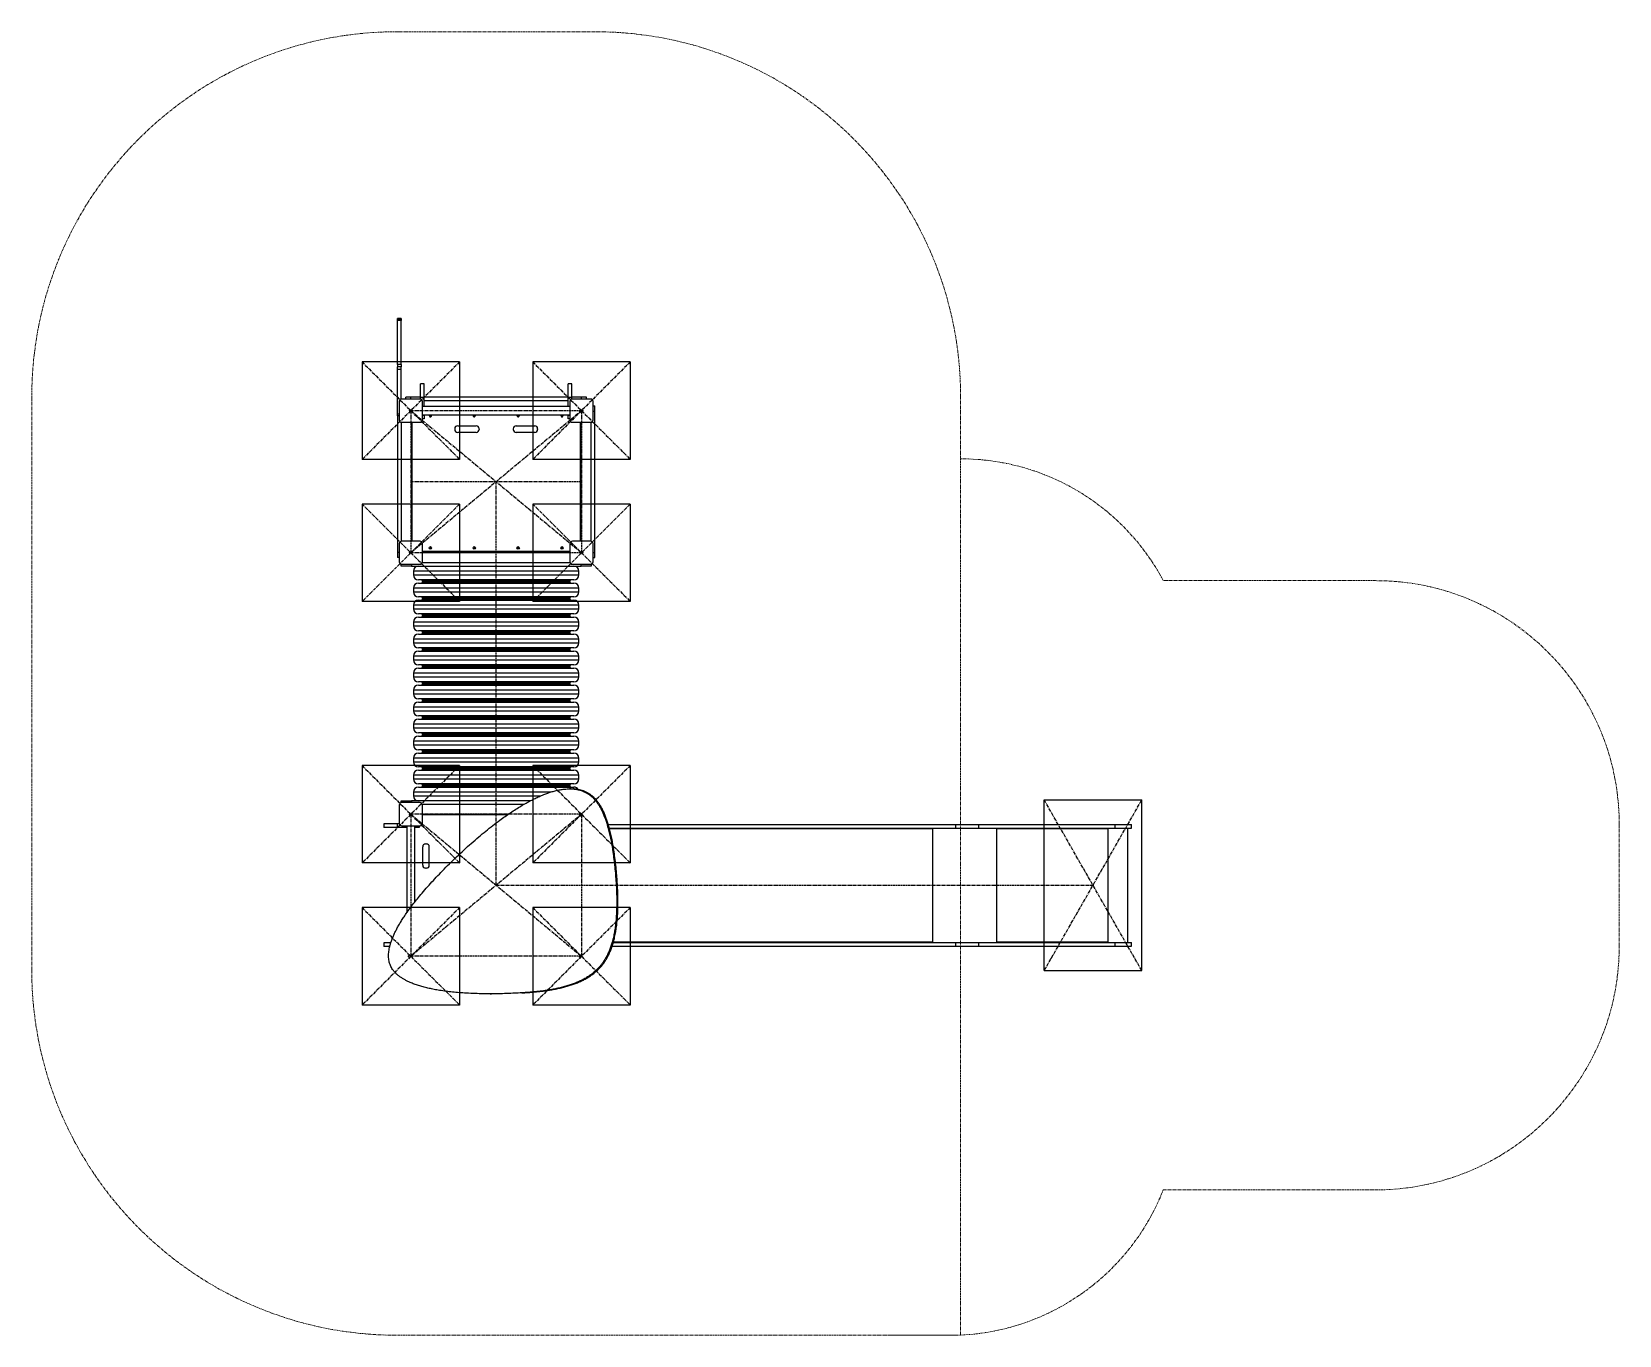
# Model space of a CAD drawing. Header units: millimetres. Extents: x -314 to 337, y -256 to 279.
import ezdxf

# ---------------------------------------------------------------- set-up
doc = ezdxf.new("R2010")
doc.units = ezdxf.units.MM
doc.header["$PDSIZE"] = -1
doc.linetypes.add('CENTERX2', pattern=[2.032, 1.27, -0.254, 0.254, -0.254])
doc.layers.add('FORMAT', color=7, linetype='Continuous')

msp = doc.modelspace()

# ---------------------------------------------------------------- linework, layer by layer
at = {"color": 7, "linetype": 'Continuous', "lineweight": 25}
for p, q in [((-162.9, 161.17), (-164.4, 161.17)), ((-164.4, 161.14), (-164.4, 161.17)), ((-162.9, 161.14), (-164.4, 161.14)), ((-164.4, 160.97), (-164.4, 161.14)), ((-162.9, 160.97), (-164.4, 160.97)), ((-164.4, 160.36), (-164.4, 160.97)), ((-162.9, 160.36), (-164.4, 160.36)), ((-162.9, 161.17), (-162.9, 161.14)), ((-162.9, 160.97), (-162.9, 161.14)), ((-162.9, 160.97), (-162.9, 160.36)), ((-162.9, 142.35), (-164.4, 142.35)), ((-164.4, 142.35), (-164.4, 141.35)), ((-162.9, 141.35), (-164.4, 141.35)), ((-164.4, 140.35), (-164.4, 141.35)), ((-162.9, 140.35), (-164.4, 140.35)), ((-162.9, 142.35), (-162.9, 141.35)), ((-162.9, 140.35), (-162.9, 141.35)), ((-153.4, 134.45), (-154.9, 134.45)), ((-154.9, 128.95), (-154.9, 134.45)), ((-153.4, 128.95), (-153.4, 134.45)), ((-92.9, 134.45), (-94.4, 134.45)), ((-94.4, 128.95), (-94.4, 134.45)), ((-92.9, 128.95), (-92.9, 134.45)), ((-163.65, 127.16), (-163.65, 119.66)), ((-155.15, 128.16), (-162.65, 128.16)), ((-160.9, 128.16), (-160.9, 128.91)), ((-158.9, 128.91), (-160.9, 128.91)), ((-158.9, 128.16), (-158.9, 128.91)), ((-154.9, 128.91), (-158.9, 128.91)), ((-154.9, 128.95), (-153.4, 128.95)), ((-154.9, 128.13), (-154.9, 128.95)), ((-154.15, 119.66), (-154.15, 127.16)), ((-93.65, 125.09), (-154.15, 125.09)), ((-153.4, 125.09), (-153.4, 128.95)), ((-94.4, 128.95), (-92.9, 128.95)), ((-94.4, 125.09), (-94.4, 128.95)), ((-93.65, 127.16), (-93.65, 119.66)), ((-92.9, 128.13), (-92.9, 128.95)), ((-88.9, 128.91), (-92.9, 128.91)), ((-85.15, 128.16), (-92.65, 128.16)), ((-88.9, 128.16), (-88.9, 128.91)), ((-86.9, 128.91), (-88.9, 128.91)), ((-86.9, 128.16), (-86.9, 128.91)), ((-84.15, 119.66), (-84.15, 127.16)), ((-84.15, 125.41), (-83.4, 125.41)), ((-83.4, 123.26), (-83.4, 125.41)), ((-164.4, 121.35), (-164.4, 122.18)), ((-163.65, 121.35), (-164.4, 121.35)), ((-162.65, 118.66), (-155.15, 118.66)), ((-158.7, 118.66), (-158.7, 69.86)), ((-154.15, 121.72), (-93.65, 121.72)), ((-153.4, 120.01), (-154.15, 120.01)), ((-153.4, 121.51), (-153.4, 121.72)), ((-153.4, 121.51), (-153.4, 120.01)), ((-139.7, 117.21), (-132.1, 117.21)), ((-115.7, 117.21), (-108.1, 117.21)), ((-94.4, 121.51), (-94.4, 121.72)), ((-94.4, 120.01), (-94.4, 121.51)), ((-93.65, 120.01), (-94.4, 120.01)), ((-92.65, 118.66), (-85.15, 118.66)), ((-89.1, 69.86), (-89.1, 118.66)), ((-84.15, 123.26), (-83.4, 123.26)), ((-140.9, 116.01), (-140.9, 115.71)), ((-132.1, 114.51), (-139.7, 114.51)), ((-130.9, 116.01), (-130.9, 115.71)), ((-116.9, 116.01), (-116.9, 115.71)), ((-108.1, 114.51), (-115.7, 114.51)), ((-106.9, 116.01), (-106.9, 115.71)), ((-163.65, 65.26), (-164.4, 65.26)), ((-164.4, 65.26), (-164.4, 63.11)), ((-163.65, 68.86), (-163.65, 61.36)), ((-155.15, 69.86), (-162.65, 69.86)), ((-154.15, 61.36), (-154.15, 68.86)), ((-154.15, 65.31), (-93.65, 65.31)), ((-93.65, 68.86), (-93.65, 61.36)), ((-85.15, 69.86), (-92.65, 69.86)), ((-84.15, 61.36), (-84.15, 68.86)), ((-84.15, 65.26), (-83.4, 65.26)), ((-83.4, 63.11), (-83.4, 65.26)), ((-163.65, 63.11), (-164.4, 63.11)), ((-162.9, 59.61), (-162.9, 60.39)), ((-158.69, 59.61), (-162.9, 59.61)), ((-162.65, 60.36), (-155.15, 60.36)), ((-93.65, 65.11), (-154.15, 65.11)), ((-92.65, 60.36), (-85.15, 60.36)), ((-84.9, 59.61), (-89.11, 59.61)), ((-84.9, 60.39), (-84.9, 59.61)), ((-84.15, 63.11), (-83.4, 63.11)), ((-157.8, 57.61), (-157.8, 55.99)), ((-92, 53.99), (-155.8, 53.99)), ((-155.8, 52.63), (-92, 52.63)), ((-154.11, 53.49), (-154.11, 53.13)), ((-93.69, 53.13), (-93.69, 53.49)), ((-90, 55.99), (-90, 57.61)), ((-157.8, 50.63), (-157.8, 49.02)), ((-92, 47.02), (-155.8, 47.02)), ((-155.8, 45.66), (-92, 45.66)), ((-154.11, 46.52), (-154.11, 46.16)), ((-93.69, 46.16), (-93.69, 46.52)), ((-90, 49.02), (-90, 50.63)), ((-157.8, 43.66), (-157.8, 42.04)), ((-92, 40.04), (-155.8, 40.04)), ((-154.11, 39.54), (-154.11, 39.18)), ((-93.69, 39.18), (-93.69, 39.54)), ((-90, 42.04), (-90, 43.66)), ((-157.8, 36.68), (-157.8, 35.07)), ((-155.8, 38.68), (-92, 38.68)), ((-92, 33.07), (-155.8, 33.07)), ((-154.11, 32.57), (-154.11, 32.21)), ((-93.69, 32.21), (-93.69, 32.57)), ((-90, 35.07), (-90, 36.68)), ((-157.8, 29.71), (-157.8, 28.09)), ((-155.8, 31.71), (-92, 31.71)), ((-92, 26.09), (-155.8, 26.09)), ((-90, 28.09), (-90, 29.71)), ((-157.8, 22.73), (-157.8, 21.12)), ((-155.8, 24.73), (-92, 24.73)), ((-154.11, 25.59), (-154.11, 25.23)), ((-93.69, 25.23), (-93.69, 25.59)), ((-90, 21.12), (-90, 22.73)), ((-157.8, 15.76), (-157.8, 14.14)), ((-92, 19.12), (-155.8, 19.12)), ((-155.8, 17.76), (-92, 17.76)), ((-154.11, 18.62), (-154.11, 18.26)), ((-93.69, 18.26), (-93.69, 18.62)), ((-90, 14.14), (-90, 15.76)), ((-157.8, 8.78), (-157.8, 7.17)), ((-92, 12.14), (-155.8, 12.14)), ((-155.8, 10.78), (-92, 10.78)), ((-154.11, 11.64), (-154.11, 11.28)), ((-93.69, 11.28), (-93.69, 11.64)), ((-90, 7.17), (-90, 8.78)), ((-157.8, 1.81), (-157.8, 0.19)), ((-92, 5.17), (-155.8, 5.17)), ((-155.8, 3.81), (-92, 3.81)), ((-154.11, 4.67), (-154.11, 4.31)), ((-93.69, 4.31), (-93.69, 4.67)), ((-90, 0.19), (-90, 1.81)), ((-157.8, -5.17), (-157.8, -6.78)), ((-92, -1.81), (-155.8, -1.81)), ((-155.8, -3.17), (-92, -3.17)), ((-154.11, -2.31), (-154.11, -2.67)), ((-93.69, -2.67), (-93.69, -2.31)), ((-90, -6.78), (-90, -5.17)), ((-157.8, -12.14), (-157.8, -13.76)), ((-92, -8.78), (-155.8, -8.78)), ((-155.8, -10.14), (-92, -10.14)), ((-154.11, -9.28), (-154.11, -9.64)), ((-93.69, -9.64), (-93.69, -9.28)), ((-90, -13.76), (-90, -12.14)), ((-157.8, -19.12), (-157.8, -20.73)), ((-92, -15.76), (-155.8, -15.76)), ((-155.8, -17.12), (-92, -17.12)), ((-154.11, -16.26), (-154.11, -16.62)), ((-93.69, -16.62), (-93.69, -16.26)), ((-90, -20.73), (-90, -19.12)), ((-92, -22.73), (-155.8, -22.73)), ((-155.8, -24.09), (-92, -24.09)), ((-154.11, -23.23), (-154.11, -23.59)), ((-93.69, -23.59), (-93.69, -23.23)), ((-157.8, -26.09), (-157.8, -27.71)), ((-92, -29.71), (-155.8, -29.71)), ((-155.8, -31.07), (-92, -31.07)), ((-154.11, -30.21), (-154.11, -30.57)), ((-93.26, -31.77), (-93.77, -31.77)), ((-93.69, -30.57), (-93.69, -30.21)), ((-93.08, -31.77), (-93.26, -31.77)), ((-90, -27.71), (-90, -26.09)), ((-163.65, -38.44), (-163.65, -45.94)), ((-162.9, -37.47), (-162.9, -36.69)), ((-162.9, -36.69), (-158.69, -36.69)), ((-155.15, -37.44), (-162.65, -37.44)), ((-157.8, -33.07), (-157.8, -34.68)), ((-154.15, -45.94), (-154.15, -38.44)), ((-154.15, -42.19), (-118.94, -42.19)), ((-119.23, -42.39), (-154.15, -42.39)), ((-169.94, -46.19), (-169.94, -47.69)), ((-164.44, -46.19), (-169.94, -46.19)), ((-164.44, -47.69), (-169.94, -47.69)), ((-164.44, -47.69), (-164.44, -46.19)), ((-163.62, -46.19), (-164.44, -46.19)), ((-160.59, -47.69), (-164.44, -47.69)), ((-162.65, -46.94), (-155.15, -46.94)), ((-160.59, -46.94), (-160.59, -82.63)), ((-157.22, -78.1), (-157.22, -46.94)), ((-157, -47.69), (-157.22, -47.69)), ((-155.5, -47.69), (-157, -47.69)), ((-155.5, -46.94), (-155.5, -47.69)), ((-77.93, -46.34), (64.56, -46.34)), ((-77.49, -47.84), (64.56, -47.84)), ((55.03, -47.84), (55.02, -47.9)), ((55.02, -47.9), (55.02, -48)), ((55.02, -48), (55.02, -94.68)), ((55.02, -48), (55.02, -48)), ((64.56, -46.34), (64.56, -47.84)), ((64.56, -46.34), (73.93, -46.34)), ((64.56, -47.84), (73.93, -47.84)), ((73.93, -46.34), (73.93, -47.84)), ((73.93, -46.34), (129.87, -46.34)), ((73.93, -47.84), (129.87, -47.84)), ((81.45, -47.9), (81.43, -47.83)), ((81.45, -47.9), (81.45, -48)), ((81.45, -48), (81.45, -47.98)), ((81.45, -48), (81.45, -48)), ((81.45, -94.68), (81.45, -48)), ((81.45, -48), (127.04, -48)), ((127.04, -47.84), (127.04, -47.9)), ((127.04, -47.9), (127.04, -48)), ((127.04, -48), (127.04, -94.68)), ((127.04, -48), (127.04, -48)), ((129.87, -46.34), (129.87, -47.84)), ((129.87, -46.34), (136.75, -46.34)), ((129.87, -47.84), (136.75, -47.84)), ((135.25, -94.84), (135.25, -47.84)), ((136.75, -47.84), (136.75, -46.34)), ((-154.05, -63.14), (-154.05, -55.54)), ((-152.85, -54.34), (-152.55, -54.34)), ((-151.35, -63.14), (-151.35, -55.54)), ((-152.55, -64.34), (-152.85, -64.34)), ((-169.94, -94.99), (-169.94, -96.49)), ((-167.15, -94.99), (-169.94, -94.99)), ((-167.57, -96.49), (-169.94, -96.49)), ((-76.35, -96.34), (64.56, -96.34)), ((-75.88, -94.84), (64.56, -94.84)), ((55.02, -94.78), (55.02, -94.68)), ((55.02, -94.68), (55.02, -94.68)), ((55.02, -94.78), (55.03, -94.84)), ((64.56, -94.84), (64.56, -96.34)), ((64.56, -94.84), (73.93, -94.84)), ((64.56, -96.34), (73.93, -96.34)), ((73.93, -94.84), (73.93, -96.34)), ((73.93, -94.84), (129.87, -94.84)), ((73.93, -96.34), (129.87, -96.34)), ((81.44, -94.85), (81.45, -94.78)), ((81.45, -94.68), (81.45, -94.68)), ((81.45, -94.78), (81.45, -94.68)), ((127.04, -94.68), (81.45, -94.68)), ((81.45, -94.7), (81.45, -94.68)), ((127.04, -94.78), (127.04, -94.68)), ((127.04, -94.68), (127.04, -94.68)), ((127.04, -94.78), (127.05, -94.84)), ((129.87, -94.84), (129.87, -96.34)), ((129.87, -94.84), (136.75, -94.84)), ((129.87, -96.34), (136.75, -96.34)), ((136.75, -96.34), (136.75, -94.84)), ((-126.35, -115.88), (-125.84, -115.88))]:
    msp.add_line(p, q, dxfattribs=at)
at = {"color": 7, "linetype": 'Continuous'}
for p, q in [((-138.9, 143.41), (-178.9, 143.41)), ((-178.9, 143.41), (-178.9, 103.41)), ((-138.9, 143.41), (-138.9, 103.41)), ((-68.9, 143.41), (-108.9, 143.41)), ((-108.9, 143.41), (-108.9, 103.41)), ((-68.9, 143.41), (-68.9, 103.41)), ((-138.9, 103.41), (-178.9, 103.41)), ((-68.9, 103.41), (-108.9, 103.41)), ((-138.9, 85.11), (-178.9, 85.11)), ((-178.9, 85.11), (-178.9, 45.11)), ((-138.9, 85.11), (-138.9, 45.11)), ((-68.9, 85.11), (-108.9, 85.11)), ((-108.9, 85.11), (-108.9, 45.11)), ((-68.9, 85.11), (-68.9, 45.11)), ((-138.9, 45.11), (-178.9, 45.11)), ((-68.9, 45.11), (-108.9, 45.11)), ((-138.9, -22.19), (-178.9, -22.19)), ((-178.9, -22.19), (-178.9, -62.19)), ((-138.9, -22.19), (-138.9, -62.19)), ((-68.9, -22.19), (-108.9, -22.19)), ((-108.9, -22.19), (-108.9, -62.19)), ((-68.9, -22.19), (-68.9, -62.19)), ((100.9, -106.34), (100.9, -36.34)), ((100.9, -36.34), (140.9, -36.34)), ((140.9, -106.34), (140.9, -36.34)), ((-138.9, -62.19), (-178.9, -62.19)), ((-68.9, -62.19), (-108.9, -62.19)), ((-138.9, -80.49), (-178.9, -80.49)), ((-178.9, -80.49), (-178.9, -120.49)), ((-138.9, -80.49), (-138.9, -120.49)), ((-68.9, -80.49), (-108.9, -80.49)), ((-108.9, -80.49), (-108.9, -120.49)), ((-68.9, -80.49), (-68.9, -120.49)), ((100.9, -106.34), (140.9, -106.34)), ((-138.9, -120.49), (-178.9, -120.49)), ((-68.9, -120.49), (-108.9, -120.49))]:
    msp.add_line(p, q, dxfattribs=at)
at = {"color": 7, "linetype": 'CENTERX2'}
for p, q in [((-138.9, 143.41), (-178.9, 103.41)), ((-178.9, 143.41), (-138.9, 103.41)), ((-68.9, 143.41), (-108.9, 103.41)), ((-108.9, 143.41), (-68.9, 103.41)), ((-88.9, 123.41), (-158.9, 123.41)), ((-158.9, 123.41), (-158.9, 65.11)), ((-88.9, 123.41), (-158.9, 65.11)), ((-158.9, 123.41), (-88.9, 65.11)), ((-88.9, 123.41), (-88.9, 65.11)), ((-88.9, 94.26), (-158.9, 94.26)), ((-123.9, -71.34), (-123.9, 94.26)), ((-138.9, 85.11), (-178.9, 45.11)), ((-178.9, 85.11), (-138.9, 45.11)), ((-68.9, 85.11), (-108.9, 45.11)), ((-108.9, 85.11), (-68.9, 45.11)), ((-88.9, 65.11), (-158.9, 65.11)), ((-138.9, -22.19), (-178.9, -62.19)), ((-178.9, -22.19), (-138.9, -62.19)), ((-68.9, -22.19), (-108.9, -62.19)), ((-108.9, -22.19), (-68.9, -62.19)), ((100.9, -106.34), (140.9, -36.34)), ((140.9, -106.34), (100.9, -36.34)), ((-88.9, -42.19), (-158.9, -42.19)), ((-158.9, -42.19), (-158.9, -100.49)), ((-88.9, -42.19), (-158.9, -100.49)), ((-158.9, -42.19), (-88.9, -100.49)), ((-88.9, -42.19), (-88.9, -100.49)), ((-123.9, -71.34), (120.9, -71.34)), ((-138.9, -80.49), (-178.9, -120.49)), ((-178.9, -80.49), (-138.9, -120.49)), ((-68.9, -80.49), (-108.9, -120.49)), ((-108.9, -80.49), (-68.9, -120.49)), ((-88.9, -100.49), (-158.9, -100.49))]:
    msp.add_line(p, q, dxfattribs=at)
at = {"color": 8, "linetype": 'Continuous', "lineweight": 25}
for p, q in [((-164.4, 122.18), (-163.65, 122.18)), ((-158.4, 69.86), (-158.4, 118.66)), ((-154.15, 121.51), (-153.4, 121.51)), ((-94.4, 121.51), (-93.65, 121.51)), ((-89.4, 118.66), (-89.4, 69.86)), ((-93.65, 65.61), (-154.15, 65.61)), ((-158.69, 60.36), (-158.69, 59.61)), ((-89.11, 59.61), (-89.11, 60.36)), ((-90, 57.61), (-157.8, 57.61)), ((-157.8, 55.99), (-90, 55.99)), ((-93.69, 53.49), (-154.11, 53.49)), ((-154.11, 53.13), (-93.69, 53.13)), ((-90, 50.63), (-157.8, 50.63)), ((-157.8, 49.02), (-90, 49.02)), ((-93.69, 46.52), (-154.11, 46.52)), ((-154.11, 46.16), (-93.69, 46.16)), ((-90, 43.66), (-157.8, 43.66)), ((-157.8, 42.04), (-90, 42.04)), ((-93.69, 39.54), (-154.11, 39.54)), ((-154.11, 39.18), (-93.69, 39.18)), ((-90, 36.68), (-157.8, 36.68)), ((-157.8, 35.07), (-90, 35.07)), ((-93.69, 32.57), (-154.11, 32.57)), ((-90, 29.71), (-157.8, 29.71)), ((-157.8, 28.09), (-90, 28.09)), ((-154.11, 32.21), (-93.69, 32.21)), ((-90, 22.73), (-157.8, 22.73)), ((-157.8, 21.12), (-90, 21.12)), ((-93.69, 25.59), (-154.11, 25.59)), ((-154.11, 25.23), (-93.69, 25.23)), ((-90, 15.76), (-157.8, 15.76)), ((-157.8, 14.14), (-90, 14.14)), ((-93.69, 18.62), (-154.11, 18.62)), ((-154.11, 18.26), (-93.69, 18.26)), ((-90, 8.78), (-157.8, 8.78)), ((-157.8, 7.17), (-90, 7.17)), ((-93.69, 11.64), (-154.11, 11.64)), ((-154.11, 11.28), (-93.69, 11.28)), ((-90, 1.81), (-157.8, 1.81)), ((-157.8, 0.19), (-90, 0.19)), ((-93.69, 4.67), (-154.11, 4.67)), ((-154.11, 4.31), (-93.69, 4.31)), ((-90, -5.17), (-157.8, -5.17)), ((-93.69, -2.31), (-154.11, -2.31)), ((-154.11, -2.67), (-93.69, -2.67)), ((-157.8, -6.78), (-90, -6.78)), ((-90, -12.14), (-157.8, -12.14)), ((-93.69, -9.28), (-154.11, -9.28)), ((-154.11, -9.64), (-93.69, -9.64)), ((-157.8, -13.76), (-90, -13.76)), ((-90, -19.12), (-157.8, -19.12)), ((-93.69, -16.26), (-154.11, -16.26)), ((-154.11, -16.62), (-93.69, -16.62)), ((-157.8, -20.73), (-90, -20.73)), ((-93.69, -23.23), (-154.11, -23.23)), ((-154.11, -23.59), (-93.69, -23.59)), ((-90, -26.09), (-157.8, -26.09)), ((-157.8, -27.71), (-90, -27.71)), ((-93.69, -30.21), (-154.11, -30.21)), ((-154.11, -30.57), (-93.69, -30.57)), ((-158.69, -36.69), (-158.69, -37.44)), ((-101.37, -33.07), (-157.8, -33.07)), ((-157.8, -34.68), (-105.71, -34.68)), ((-157, -47.69), (-157, -46.94)), ((-77.45, -48), (55.02, -48)), ((55.02, -47.9), (55, -47.9)), ((127.04, -47.9), (127.03, -47.9)), ((55.02, -94.68), (-75.84, -94.68)), ((55, -94.78), (55.02, -94.78)), ((127.03, -94.78), (127.04, -94.78))]:
    msp.add_line(p, q, dxfattribs=at)
at = {"color": 7, "linetype": 'Continuous', "lineweight": 25, "flags": 128}
for points in [[(-89.89, -42.19), (-89.87, -42.06), (-89.82, -41.93), (-89.74, -41.83), (-89.63, -41.75), (-89.51, -41.7), (-89.38, -41.69), (-89.26, -41.72), (-89.14, -41.78), (-89.05, -41.87), (-88.98, -41.99), (-88.95, -42.12), (-88.95, -42.26), (-88.98, -42.39), (-89.05, -42.51), (-89.14, -42.6), (-89.26, -42.66), (-89.38, -42.69), (-89.51, -42.68), (-89.63, -42.63), (-89.74, -42.56), (-89.82, -42.45), (-89.87, -42.33), (-89.89, -42.19)], [(54.92, -47.84), (54.94, -47.84), (54.96, -47.85), (54.98, -47.87), (54.99, -47.89), (55.01, -47.91), (55.01, -47.94), (55.02, -47.97), (55.02, -48)], [(55.02, -94.68), (55.02, -94.71), (55.01, -94.74), (55.01, -94.77), (54.99, -94.79), (54.98, -94.81), (54.96, -94.83), (54.94, -94.84), (54.92, -94.84)], [(-159.89, -100.49), (-159.87, -100.36), (-159.82, -100.23), (-159.74, -100.13), (-159.64, -100.05), (-159.52, -100), (-159.39, -99.99), (-159.27, -100.02), (-159.15, -100.08), (-159.06, -100.17), (-158.99, -100.29), (-158.96, -100.42), (-158.96, -100.56), (-158.99, -100.69), (-159.06, -100.81), (-159.15, -100.9), (-159.27, -100.96), (-159.39, -100.99), (-159.52, -100.98), (-159.64, -100.93), (-159.74, -100.86), (-159.82, -100.75), (-159.87, -100.63), (-159.89, -100.49)], [(-89.89, -100.49), (-89.87, -100.36), (-89.82, -100.23), (-89.74, -100.13), (-89.63, -100.05), (-89.51, -100), (-89.38, -99.99), (-89.26, -100.02), (-89.14, -100.08), (-89.05, -100.17), (-88.98, -100.29), (-88.95, -100.42), (-88.95, -100.56), (-88.98, -100.69), (-89.05, -100.81), (-89.14, -100.9), (-89.26, -100.96), (-89.38, -100.99), (-89.51, -100.98), (-89.63, -100.93), (-89.74, -100.86), (-89.82, -100.75), (-89.87, -100.63), (-89.89, -100.49)]]:
    msp.add_lwpolyline(points, dxfattribs=at)
at = {"color": 7, "linetype": 'Continuous', "lineweight": 25}
for centre, radius in [((-158.9, 123.41), 0.5), ((-158.9, 123.41), 0.325), ((-88.9, 123.41), 0.5), ((-88.9, 123.41), 0.325), ((-150.9, 121.41), 0.1), ((-132.9, 121.41), 0.1), ((-114.9, 121.41), 0.1), ((-96.9, 121.41), 0.1), ((-158.9, 65.11), 0.5), ((-158.9, 65.11), 0.325), ((-150.9, 67.11), 0.5), ((-150.9, 67.11), 0.1), ((-132.9, 67.11), 0.5), ((-132.9, 67.11), 0.1), ((-114.9, 67.11), 0.5), ((-114.9, 67.11), 0.1), ((-96.9, 67.11), 0.5), ((-96.9, 67.11), 0.1), ((-88.9, 65.11), 0.5), ((-88.9, 65.11), 0.325), ((-158.9, -42.19), 0.5), ((-158.9, -42.19), 0.325)]:
    msp.add_circle(centre, radius, dxfattribs=at)
for centre, radius, start, end in [((-162.65, 127.16), 1, 90, 180), ((-155.15, 127.16), 1, 360, 90), ((-92.65, 127.16), 1, 90, 180), ((-85.15, 127.16), 1, 360, 90), ((-162.65, 119.66), 1, 180, 270), ((-155.15, 119.66), 1, 270, 0), ((-150.9, 121.41), 0.5, 140.94988, 0), ((-150.9, 121.41), 0.5, 0, 39.05012), ((-139.7, 116.01), 1.2, 90, 180), ((-132.9, 121.41), 0.5, 140.94988, 0), ((-132.9, 121.41), 0.5, 0, 39.05012), ((-132.1, 116.01), 1.2, 0, 90), ((-115.7, 116.01), 1.2, 90, 180), ((-114.9, 121.41), 0.5, 140.94988, 0), ((-114.9, 121.41), 0.5, 0, 39.05012), ((-108.1, 116.01), 1.2, 0, 90), ((-96.9, 121.41), 0.5, 140.94988, 0), ((-96.9, 121.41), 0.5, 0, 39.05012), ((-92.65, 119.66), 1, 180, 270), ((-85.15, 119.66), 1, 270, 0), ((-139.7, 115.71), 1.2, 180, 270), ((-132.1, 115.71), 1.2, 270, 360), ((-115.7, 115.71), 1.2, 180, 270), ((-108.1, 115.71), 1.2, 270, 0), ((-162.65, 68.86), 1, 90, 180), ((-155.15, 68.86), 1, 360, 90), ((-92.65, 68.86), 1, 90, 180), ((-85.15, 68.86), 1, 360, 90), ((-162.65, 61.36), 1, 180, 270), ((-155.8, 57.61), 2, 90, 180), ((-155.15, 61.36), 1, 270, 0), ((-154.61, 60.11), 0.5, 270, 294.83459), ((-92.65, 61.36), 1, 180, 270), ((-93.19, 60.11), 0.5, 245.16541, 270), ((-92, 57.61), 2, 0, 90), ((-85.15, 61.36), 1, 270, 0), ((-155.8, 55.99), 2, 180, 270), ((-155.8, 50.63), 2, 90, 180), ((-154.61, 53.49), 0.5, 0, 90), ((-154.61, 53.13), 0.5, 270, 0), ((-93.19, 53.49), 0.5, 90, 180), ((-93.19, 53.13), 0.5, 180, 270), ((-92, 55.99), 2, 270, 0), ((-92, 50.63), 2, 0, 90), ((-155.8, 49.02), 2, 180, 270), ((-155.8, 43.66), 2, 90, 180), ((-154.61, 46.52), 0.5, 0, 90), ((-154.61, 46.16), 0.5, 270, 0), ((-93.19, 46.52), 0.5, 90, 180), ((-93.19, 46.16), 0.5, 180, 270), ((-92, 49.02), 2, 270, 0), ((-92, 43.66), 2, 0, 90), ((-155.8, 42.04), 2, 180, 270), ((-154.61, 39.54), 0.5, 0, 90), ((-154.61, 39.18), 0.5, 270, 0), ((-93.19, 39.54), 0.5, 90, 180), ((-93.19, 39.18), 0.5, 180, 270), ((-92, 42.04), 2, 270, 0), ((-155.8, 36.68), 2, 90, 180), ((-155.8, 35.07), 2, 180, 270), ((-154.61, 32.57), 0.5, 0, 90), ((-93.19, 32.57), 0.5, 90, 180), ((-92, 36.68), 2, 0, 90), ((-92, 35.07), 2, 270, 0), ((-155.8, 29.71), 2, 90, 180), ((-155.8, 28.09), 2, 180, 270), ((-154.61, 32.21), 0.5, 270, 0), ((-154.61, 25.59), 0.5, 0, 90), ((-93.19, 32.21), 0.5, 180, 270), ((-93.19, 25.59), 0.5, 90, 180), ((-92, 29.71), 2, 0, 90), ((-92, 28.09), 2, 270, 0), ((-155.8, 22.73), 2, 90, 180), ((-155.8, 21.12), 2, 180, 270), ((-154.61, 25.23), 0.5, 270, 0), ((-93.19, 25.23), 0.5, 180, 270), ((-92, 22.73), 2, 0, 90), ((-92, 21.12), 2, 270, 0), ((-155.8, 15.76), 2, 90, 180), ((-155.8, 14.14), 2, 180, 270), ((-154.61, 18.62), 0.5, 0, 90), ((-154.61, 18.26), 0.5, 270, 0), ((-93.19, 18.62), 0.5, 90, 180), ((-93.19, 18.26), 0.5, 180, 270), ((-92, 15.76), 2, 0, 90), ((-92, 14.14), 2, 270, 0), ((-155.8, 8.78), 2, 90, 180), ((-155.8, 7.17), 2, 180, 270), ((-154.61, 11.64), 0.5, 0, 90), ((-154.61, 11.28), 0.5, 270, 0), ((-93.19, 11.64), 0.5, 90, 180), ((-93.19, 11.28), 0.5, 180, 270), ((-92, 8.78), 2, 0, 90), ((-92, 7.17), 2, 270, 0), ((-155.8, 1.81), 2, 90, 180), ((-155.8, 0.19), 2, 180, 270), ((-154.61, 4.67), 0.5, 0, 90), ((-154.61, 4.31), 0.5, 270, 0), ((-93.19, 4.67), 0.5, 90, 180), ((-93.19, 4.31), 0.5, 180, 270), ((-92, 1.81), 2, 0, 90), ((-92, 0.19), 2, 270, 0), ((-155.8, -5.17), 2, 90, 180), ((-154.61, -2.31), 0.5, 0, 90), ((-154.61, -2.67), 0.5, 270, 0), ((-93.19, -2.31), 0.5, 90, 180), ((-93.19, -2.67), 0.5, 180, 270), ((-92, -5.17), 2, 0, 90), ((-155.8, -6.78), 2, 180, 270), ((-155.8, -12.14), 2, 90, 180), ((-154.61, -9.28), 0.5, 0, 90), ((-154.61, -9.64), 0.5, 270, 0), ((-93.19, -9.28), 0.5, 90, 180), ((-93.19, -9.64), 0.5, 180, 270), ((-92, -6.78), 2, 270, 0), ((-92, -12.14), 2, 0, 90), ((-155.8, -13.76), 2, 180, 270), ((-155.8, -19.12), 2, 90, 180), ((-154.61, -16.26), 0.5, 0, 90), ((-154.61, -16.62), 0.5, 270, 0), ((-93.19, -16.26), 0.5, 90, 180), ((-93.19, -16.62), 0.5, 180, 270), ((-92, -13.76), 2, 270, 0), ((-92, -19.12), 2, 0, 90), ((-155.8, -20.73), 2, 180, 270), ((-155.8, -26.09), 2, 90, 180), ((-154.61, -23.23), 0.5, 0, 90), ((-154.61, -23.59), 0.5, 270, 0), ((-93.19, -23.23), 0.5, 90, 180), ((-93.19, -23.59), 0.5, 180, 270), ((-92, -20.73), 2, 270, 0), ((-92, -26.09), 2, 0, 90), ((-155.8, -27.71), 2, 180, 270), ((-155.8, -33.07), 2, 90, 180), ((-154.61, -30.21), 0.5, 0, 90), ((-154.61, -30.57), 0.5, 270, 0), ((-93.19, -30.21), 0.5, 90, 180), ((-93.19, -30.57), 0.5, 180, 270), ((-92, -27.71), 2, 270, 0), ((-92, -33.07), 2, 30.79767, 90), ((-162.65, -38.44), 1, 90, 180), ((-155.8, -34.68), 2, 180, 270), ((-155.15, -38.44), 1, 360, 90), ((-154.61, -37.18), 0.5, 65.16541, 90), ((-88.86, -42.19), 0.507, 125.41391, 180.61056), ((-88.86, -42.2), 0.507, 179.38944, 234.58609), ((-88.88, -42.19), 0.333, 118.36739, 241.63261), ((-88.7, -42.19), 0.341, 146.42089, 213.57911), ((-162.65, -45.94), 1, 180, 270), ((-155.15, -45.94), 1, 270, 0), ((126.57, -47.96), 0.471, 355.16619, 14.79595), ((-152.85, -55.54), 1.2, 90, 180), ((-152.55, -55.54), 1.2, 0, 90), ((-152.85, -63.14), 1.2, 180, 270), ((-152.55, -63.14), 1.2, 270, 0), ((126.57, -94.72), 0.471, 345.20406, 4.83381), ((-158.87, -100.49), 0.507, 125.41388, 180.61056), ((-158.87, -100.5), 0.507, 179.38944, 234.58612), ((-158.88, -100.49), 0.333, 119.4379, 240.5621), ((-158.7, -100.49), 0.341, 147.83731, 212.16269), ((-88.86, -100.49), 0.507, 125.41391, 180.61056), ((-88.86, -100.5), 0.507, 179.38944, 234.58609), ((-88.88, -100.49), 0.333, 118.36741, 241.63259), ((-88.7, -100.49), 0.341, 146.4209, 213.5791)]:
    msp.add_arc(centre, radius, start, end, dxfattribs=at)
for points, knots in [([(-164.4, 142.35), (-164.4, 143.02), (-164.4, 144.34), (-164.4, 146.34), (-164.4, 148.35), (-164.4, 150.36), (-164.4, 152.37), (-164.4, 154.37), (-164.4, 156.37), (-164.4, 158.37), (-164.4, 159.7), (-164.4, 160.36)], [0, 0, 0, 0, 0.11265, 0.224353, 0.335445, 0.446265, 0.557158, 0.666474, 0.776511, 0.887584, 1, 1, 1, 1]), ([(-162.9, 142.35), (-162.9, 143.02), (-162.9, 144.34), (-162.9, 146.34), (-162.9, 148.35), (-162.9, 150.36), (-162.9, 152.37), (-162.9, 154.37), (-162.9, 156.37), (-162.9, 158.37), (-162.9, 159.7), (-162.9, 160.36)], [0, 0, 0, 0, 0.11265, 0.224353, 0.335445, 0.446265, 0.557158, 0.666474, 0.776511, 0.887584, 1, 1, 1, 1]), ([(-164.4, 122.18), (-164.4, 123.03), (-164.4, 124.71), (-164.4, 127.26), (-164.4, 129.8), (-164.4, 132.17), (-164.4, 134.35), (-164.4, 136.35), (-164.4, 138.36), (-164.4, 139.69), (-164.4, 140.35)], [0, 0, 0, 0, 0.140541, 0.280276, 0.41957, 0.558792, 0.668375, 0.77832, 0.888804, 1, 1, 1, 1]), ([(-162.9, 128.11), (-162.9, 128.68), (-162.9, 130.09), (-162.9, 132.17), (-162.9, 134.35), (-162.9, 136.35), (-162.9, 138.36), (-162.9, 139.69), (-162.9, 140.35)], [0, 0, 0, 0, 0.137698, 0.344529, 0.507329, 0.670667, 0.834804, 1, 1, 1, 1]), ([(-94.4, 128.91), (-94.44, 128.91), (-96.33, 128.91), (-100.1, 128.91), (-105.7, 128.91), (-111.3, 128.91), (-116.9, 128.91), (-122.5, 128.91), (-127.95, 128.91), (-133.24, 128.91), (-138.37, 128.91), (-143.51, 128.91), (-148.52, 128.91), (-151.81, 128.91), (-153.4, 128.91)], [0, 0, 0, 0, 0.001705, 0.09695, 0.191985, 0.28686, 0.381624, 0.476325, 0.571015, 0.657845, 0.744745, 0.831752, 0.918904, 1, 1, 1, 1]), ([(-94.4, 127.41), (-94.44, 127.41), (-96.33, 127.41), (-100.1, 127.41), (-105.7, 127.41), (-111.3, 127.41), (-116.9, 127.41), (-122.5, 127.41), (-127.95, 127.41), (-133.24, 127.41), (-138.37, 127.41), (-143.51, 127.41), (-148.52, 127.41), (-151.81, 127.41), (-153.4, 127.41)], [0, 0, 0, 0, 0.001705, 0.09695, 0.191985, 0.28686, 0.381624, 0.476325, 0.571015, 0.657845, 0.744745, 0.831752, 0.918904, 1, 1, 1, 1]), ([(-164.4, 121.32), (-164.4, 120.16), (-164.4, 117.21), (-164.4, 112.44), (-164.4, 107.02), (-164.4, 101.61), (-164.4, 96.19), (-164.4, 90.88), (-164.4, 85.67), (-164.4, 80.57), (-164.4, 75.46), (-164.4, 70.36), (-164.4, 66.96), (-164.4, 65.26)], [0, 0, 0, 0, 0.062239, 0.158991, 0.25553, 0.351918, 0.44822, 0.544499, 0.635313, 0.726217, 0.817264, 0.908508, 1, 1, 1, 1]), ([(-162.9, 118.71), (-162.9, 118.42), (-162.9, 116.34), (-162.9, 112.44), (-162.9, 107.02), (-162.9, 101.61), (-162.9, 96.19), (-162.9, 90.88), (-162.9, 85.67), (-162.9, 80.57), (-162.9, 75.46), (-162.9, 71.88), (-162.9, 70), (-162.9, 69.81)], [0, 0, 0, 0, 0.01775, 0.128752, 0.239509, 0.350094, 0.46058, 0.571039, 0.675229, 0.779521, 0.883978, 0.98866, 1, 1, 1, 1]), ([(-84.9, 69.81), (-84.9, 70.1), (-84.9, 72.18), (-84.9, 76.08), (-84.9, 81.5), (-84.9, 86.91), (-84.9, 92.33), (-84.9, 97.64), (-84.9, 102.85), (-84.9, 107.95), (-84.9, 113.06), (-84.9, 116.64), (-84.9, 118.52), (-84.9, 118.71)], [0, 0, 0, 0, 0.01775, 0.128752, 0.239509, 0.350094, 0.46058, 0.571039, 0.675229, 0.779521, 0.883978, 0.98866, 1, 1, 1, 1]), ([(-83.4, 65.26), (-83.4, 67.06), (-83.4, 70.66), (-83.4, 76.08), (-83.4, 81.5), (-83.4, 86.91), (-83.4, 92.33), (-83.4, 97.64), (-83.4, 102.85), (-83.4, 107.95), (-83.4, 113.06), (-83.4, 118.16), (-83.4, 121.56), (-83.4, 123.26)], [0, 0, 0, 0, 0.093766, 0.187266, 0.280559, 0.373706, 0.466771, 0.559813, 0.647574, 0.735422, 0.823408, 0.911584, 1, 1, 1, 1]), ([(-158.69, 59.61), (-157.04, 59.61), (-153.73, 59.61), (-148.76, 59.61), (-143.79, 59.61), (-138.82, 59.61), (-133.85, 59.61), (-128.87, 59.61), (-123.9, 59.61), (-118.93, 59.61), (-113.96, 59.61), (-108.99, 59.61), (-104.02, 59.61), (-99.05, 59.61), (-94.07, 59.61), (-90.77, 59.61), (-89.11, 59.61)], [0, 0, 0, 0, 0.071909, 0.143597, 0.2151, 0.286455, 0.357699, 0.428868, 0.5, 0.571132, 0.642301, 0.713545, 0.7849, 0.856403, 0.928091, 1, 1, 1, 1]), ([(-154.2, 61.11), (-154.04, 61.11), (-152.23, 61.11), (-148.76, 61.11), (-143.79, 61.11), (-138.82, 61.11), (-133.85, 61.11), (-128.87, 61.11), (-123.9, 61.11), (-118.93, 61.11), (-113.96, 61.11), (-108.99, 61.11), (-104.02, 61.11), (-99.05, 61.11), (-95.57, 61.11), (-93.76, 61.11), (-93.6, 61.11)], [0, 0, 0, 0, 0.007973, 0.090371, 0.172557, 0.254572, 0.336459, 0.418261, 0.50002, 0.581779, 0.663581, 0.745469, 0.827484, 0.90967, 0.992068, 1, 1, 1, 1]), ([(-80.74, -103.87), (-80.43, -103.45), (-79.81, -102.61), (-78.99, -101.25), (-78.24, -99.82), (-77.57, -98.32), (-76.98, -96.75), (-76.42, -95.02), (-75.92, -93.11), (-75.48, -91.03), (-75.13, -88.88), (-74.85, -86.65), (-74.65, -84.34), (-74.51, -81.96), (-74.45, -79.54), (-74.45, -77.08), (-74.51, -74.58), (-74.61, -72.06), (-74.78, -69.31), (-75.02, -66.33), (-75.33, -63.14), (-75.7, -59.97), (-76.11, -57.06), (-76.54, -54.43), (-76.99, -52.08), (-77.49, -49.8), (-78.02, -47.74), (-78.56, -45.9), (-79.1, -44.28), (-79.68, -42.73), (-80.31, -41.26), (-80.98, -39.89), (-81.7, -38.63), (-82.46, -37.46), (-83.28, -36.4), (-84.14, -35.46), (-85.05, -34.65), (-85.99, -33.95), (-86.98, -33.35), (-88.02, -32.85), (-89.1, -32.44), (-90.2, -32.14), (-91.32, -31.93), (-92.44, -31.8), (-93.61, -31.76), (-94.8, -31.78), (-96.14, -31.9), (-97.63, -32.11), (-99.27, -32.46), (-100.96, -32.91), (-102.68, -33.47), (-104.43, -34.13), (-106.19, -34.87), (-107.98, -35.7), (-109.79, -36.61), (-111.72, -37.66), (-113.75, -38.84), (-115.9, -40.16), (-118.06, -41.57), (-120.23, -43.07), (-122.65, -44.81), (-125.31, -46.82), (-128.18, -49.1), (-131.12, -51.54), (-134.12, -54.13), (-137.15, -56.86), (-140.14, -59.66), (-143.08, -62.51), (-145.86, -65.3), (-148.45, -68), (-150.87, -70.6), (-153.18, -73.21), (-155.24, -75.63), (-157.03, -77.85), (-158.59, -79.86), (-160.06, -81.85), (-161.34, -83.7), (-162.45, -85.39), (-163.39, -86.92), (-164.26, -88.43), (-165.05, -89.92), (-165.75, -91.37), (-166.37, -92.78), (-166.89, -94.15), (-167.32, -95.49), (-167.64, -96.74), (-167.87, -97.9), (-168, -98.97), (-168.06, -100.01), (-168.04, -101.02), (-167.94, -101.99), (-167.75, -102.92), (-167.47, -103.81), (-167.11, -104.66), (-166.64, -105.51), (-166.06, -106.35), (-165.35, -107.18), (-164.54, -107.97), (-163.63, -108.71), (-162.64, -109.4), (-161.56, -110.06), (-160.4, -110.67), (-159.05, -111.29), (-157.49, -111.91), (-155.72, -112.52), (-153.85, -113.06), (-151.89, -113.55), (-149.84, -113.99), (-147.59, -114.4), (-145.12, -114.78), (-142.44, -115.1), (-139.69, -115.37), (-136.7, -115.59), (-133.48, -115.75), (-130.04, -115.86), (-126.58, -115.89), (-123.11, -115.86), (-119.67, -115.78), (-116.44, -115.65), (-113.41, -115.49), (-110.6, -115.3), (-107.86, -115.05), (-105.18, -114.74), (-102.75, -114.4), (-100.57, -114.02), (-98.63, -113.63), (-96.74, -113.18), (-94.92, -112.68), (-93.15, -112.12), (-91.46, -111.5), (-89.83, -110.81), (-88.27, -110.05), (-86.79, -109.21), (-85.4, -108.3), (-84.09, -107.32), (-82.88, -106.26), (-81.75, -105.12), (-81.07, -104.28), (-80.74, -103.87)], [0, 0, 0, 0, 0.005413, 0.010879, 0.01642, 0.022055, 0.027798, 0.033658, 0.040724, 0.047968, 0.055391, 0.062988, 0.070913, 0.079001, 0.087239, 0.095611, 0.104099, 0.112684, 0.121345, 0.132223, 0.143138, 0.154018, 0.164781, 0.173104, 0.181269, 0.189243, 0.196993, 0.203014, 0.208861, 0.214525, 0.219998, 0.225277, 0.230272, 0.235087, 0.239731, 0.244225, 0.248446, 0.252592, 0.256699, 0.2608, 0.264926, 0.269104, 0.273115, 0.277211, 0.281408, 0.285719, 0.290151, 0.295981, 0.302031, 0.308308, 0.314815, 0.321551, 0.328386, 0.335434, 0.342688, 0.350141, 0.358871, 0.367833, 0.37701, 0.386387, 0.395944, 0.4087, 0.42169, 0.434868, 0.449144, 0.463524, 0.477949, 0.492358, 0.506684, 0.519312, 0.531753, 0.543953, 0.555857, 0.564968, 0.57384, 0.582449, 0.590772, 0.597212, 0.603446, 0.609467, 0.615266, 0.620839, 0.626088, 0.631114, 0.635919, 0.640506, 0.644319, 0.647986, 0.651519, 0.654935, 0.658256, 0.661451, 0.664608, 0.667761, 0.670943, 0.674632, 0.678435, 0.682382, 0.686494, 0.690787, 0.695273, 0.699956, 0.70484, 0.711247, 0.717963, 0.724974, 0.732268, 0.739826, 0.74763, 0.757113, 0.76687, 0.776863, 0.787052, 0.799378, 0.811851, 0.824396, 0.83694, 0.849406, 0.861719, 0.872079, 0.882256, 0.89223, 0.901984, 0.9115, 0.918803, 0.925946, 0.932925, 0.93974, 0.94639, 0.952879, 0.959211, 0.965396, 0.971445, 0.977377, 0.983107, 0.988768, 0.994388, 1, 1, 1, 1]), ([(-80.22, -103.87), (-79.91, -103.45), (-79.29, -102.61), (-78.47, -101.25), (-77.73, -99.82), (-77.06, -98.32), (-76.47, -96.75), (-75.91, -95.02), (-75.41, -93.11), (-74.97, -91.03), (-74.61, -88.88), (-74.34, -86.65), (-74.13, -84.34), (-74, -81.96), (-73.94, -79.54), (-73.94, -77.08), (-73.99, -74.58), (-74.1, -72.06), (-74.27, -69.31), (-74.51, -66.33), (-74.82, -63.14), (-75.19, -59.97), (-75.59, -57.06), (-76.03, -54.43), (-76.48, -52.08), (-76.98, -49.8), (-77.51, -47.74), (-78.04, -45.9), (-78.58, -44.28), (-79.16, -42.73), (-79.79, -41.26), (-80.46, -39.89), (-81.18, -38.63), (-81.95, -37.46), (-82.76, -36.4), (-83.63, -35.46), (-84.53, -34.65), (-85.48, -33.95), (-86.47, -33.35), (-87.51, -32.85), (-88.59, -32.44), (-89.69, -32.14), (-90.8, -31.93), (-91.71, -31.82), (-92.25, -31.8), (-92.41, -31.8)], [0, 0, 0, 0, 0.019403, 0.038996, 0.058861, 0.07906, 0.099646, 0.120652, 0.145982, 0.17195, 0.198557, 0.225791, 0.254198, 0.283192, 0.312722, 0.342733, 0.37316, 0.403935, 0.434984, 0.473976, 0.513104, 0.552105, 0.590686, 0.620521, 0.649791, 0.678374, 0.706157, 0.727739, 0.748699, 0.769002, 0.788622, 0.807544, 0.825452, 0.842709, 0.859358, 0.875468, 0.890598, 0.905461, 0.920183, 0.934883, 0.949673, 0.964652, 0.979027, 0.993712, 1, 1, 1, 1]), ([(-109.91, -36.69), (-111.26, -36.69), (-114.27, -36.69), (-118.93, -36.69), (-123.9, -36.69), (-128.87, -36.69), (-133.85, -36.69), (-138.82, -36.69), (-143.79, -36.69), (-148.76, -36.69), (-153.73, -36.69), (-157.04, -36.69), (-158.69, -36.69)], [0, 0, 0, 0, 0.082862, 0.184484, 0.286053, 0.387622, 0.489244, 0.590972, 0.692859, 0.794958, 0.897321, 1, 1, 1, 1]), ([(-112.62, -38.19), (-113.06, -38.19), (-115.17, -38.19), (-118.93, -38.19), (-123.9, -38.19), (-128.87, -38.19), (-133.85, -38.19), (-138.82, -38.19), (-143.79, -38.19), (-148.76, -38.19), (-152.23, -38.19), (-154.04, -38.19), (-154.2, -38.19)], [0, 0, 0, 0, 0.032365, 0.151656, 0.270884, 0.390113, 0.509404, 0.628819, 0.748422, 0.868272, 0.988433, 1, 1, 1, 1]), ([(-113.37, -115.51), (-113.21, -115.5), (-112.11, -115.44), (-110.09, -115.29), (-107.34, -115.05), (-104.66, -114.74), (-102.23, -114.4), (-100.05, -114.02), (-98.11, -113.63), (-96.23, -113.18), (-94.4, -112.68), (-92.64, -112.12), (-90.94, -111.5), (-89.31, -110.81), (-87.76, -110.05), (-86.28, -109.21), (-84.89, -108.3), (-83.58, -107.32), (-82.37, -106.26), (-81.24, -105.12), (-80.56, -104.28), (-80.22, -103.87)], [0, 0, 0, 0, 0.0136811, 0.0921501, 0.1690566, 0.24426, 0.3176364, 0.3739406, 0.4290141, 0.4828298, 0.5353741, 0.5866496, 0.6366776, 0.685501, 0.7331878, 0.779834, 0.8255674, 0.8697521, 0.9133993, 0.9567304, 1, 1, 1, 1])]:
    msp.add_open_spline(points, degree=3, knots=knots, dxfattribs=at)
at = {"color": 7, "linetype": 'Continuous'}
for p in [(-123.9, 94.26), (-123.9, -71.34), (120.9, -71.34)]:
    msp.add_point(p, dxfattribs=at)
at = {"layer": 'FORMAT', "color": 7, "linetype": 'CENTERX2', "lineweight": 18}
for p, q in [((-83.4, 278.91), (-164.4, 278.91)), ((-314.4, 128.91), (-314.4, -105.99)), ((66.6, -255.93), (66.6, 128.91)), ((236.75, 53.66), (149.7, 53.66)), ((336.75, -96.34), (336.75, -46.34)), ((149.7, -196.34), (236.75, -196.34)), ((-164.4, -255.99), (65.1, -255.99)), ((37.9, -255.99), (66.6, -255.93))]:
    msp.add_line(p, q, dxfattribs=at)
for centre, radius, start, end in [((-164.4, 128.91), 150, 90, 180), ((-83.4, 128.91), 150, 0, 90), ((66.6, 9.59), 94.07, 27.93467, 90), ((236.75, -46.34), 100, 0, 90), ((236.75, -96.34), 100, 270, 0), ((-164.4, -105.99), 150, 180, 270), ((62.14, -161.97), 94.07, 272.71538, 338.56878)]:
    msp.add_arc(centre, radius, start, end, dxfattribs=at)

doc.saveas('drawing.dxf')
